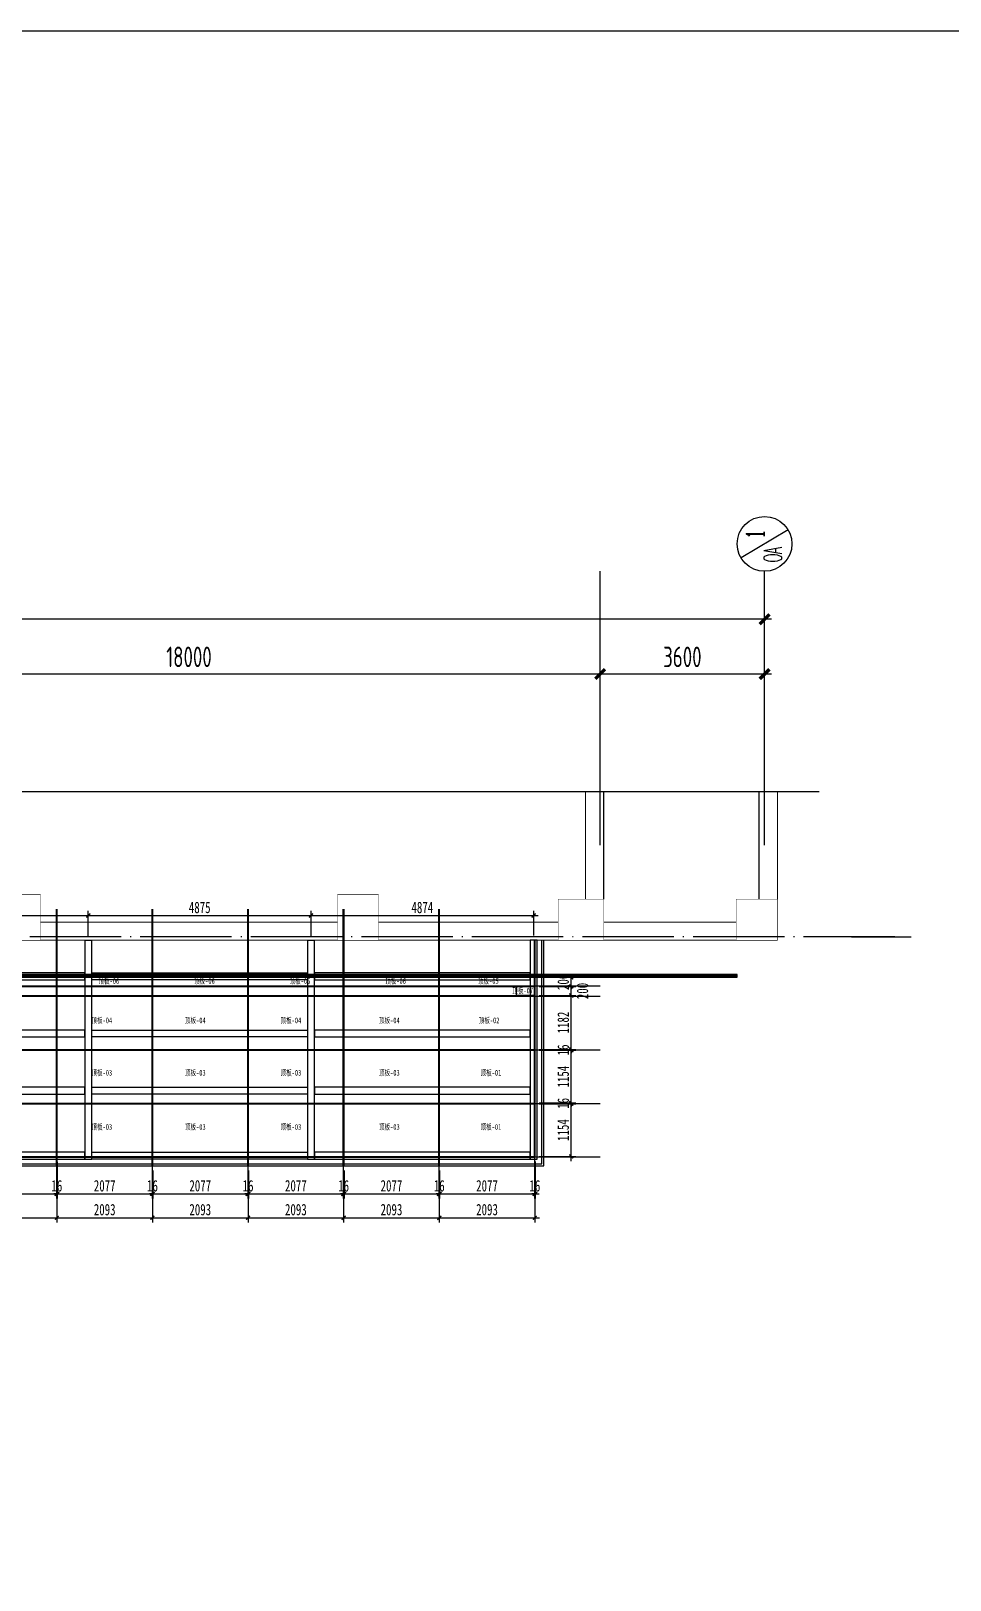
# Model space of a CAD drawing. Header units: millimetres. Extents: x 1519249 to 1604651, y -416196 to -347833.
# Drawn here: x 1547578 to 1567696, y -381747 to -347833 of the extents above; entities that cross this region are included whole.
import ezdxf
from ezdxf.enums import TextEntityAlignment as Align

# ---------------------------------------------------------------- set-up
doc = ezdxf.new("R2010")
doc.units = ezdxf.units.MM
doc.header["$LTSCALE"] = 1000
doc.header["$MEASUREMENT"] = 0
doc.linetypes.add('DOTE', pattern=[2.42, 2, -0.2, 0.02, -0.2])
doc.layers.get('Defpoints').update_dxf_attribs({"color": 190})
for name, color, linetype in [('S-beam_con', 4, 'Continuous'), ('S-COLU', 50, 'Continuous'), ('S-details', 7, 'Continuous'), ('S-dim', 3, 'Continuous'), ('S-grid', 14, 'DOTE')]:
    doc.layers.add(name, color=color, linetype=linetype)
doc.styles.add('_TCH_AXIS', font='COMPLEX.shx', dxfattribs={"bigfont": 'hztxt.shx'})
doc.styles.add('MtXpl_', font='simhei.ttf')
doc.styles.add('TSSD_Dimension', font='tssdeng.shx', dxfattribs={"width": 0.7, "bigfont": 'hztxt.shx'})
doc.styles.add('黑体', font='simhei.ttf', dxfattribs={"width": 0.7})
doc.dimstyles.new('HXWJ_1_150', dxfattribs={"dimtxt": 450, "dimasz": 150, "dimexe": 150, "dimexo": 375, "dimgap": 150, "dimtad": 1, "dimdec": 0, "dimdsep": 46, "dimtxsty": 'TSSD_Dimension', "dimblk": 'ARCHTICK', "dimcen": 0, "dimdle": 150, "dimclrt": 7, "dimaunit": 1, "dimadec": 4, "dimazin": 2, "dimtfac": 1, "dimtdec": 0, "dimtix": 1, "dimtmove": 2, "dimatfit": 3, "dimfxl": 0, "dimtolj": 1, "dimtzin": 0, "dimarcsym": 0})
doc.dimstyles.new('副本 BZ-60', dxfattribs={"dimscale": 100, "dimtxt": 2.5, "dimasz": 0.6, "dimexe": 1, "dimexo": 1, "dimgap": 0.5, "dimtad": 1, "dimdec": 0, "dimdsep": 46, "dimtxsty": '黑体', "dimblk": 'ARCHTICK', "dimcen": 3, "dimdle": 1, "dimclrd": 1, "dimclre": 1, "dimclrt": 2, "dimadec": 1, "dimazin": 0, "dimtfac": 1, "dimtdec": 0, "dimtix": 1, "dimtmove": 2, "dimatfit": 3, "dimldrblk": 'DOTSMALL', "dimfxl": 0, "dimtolj": 1, "dimtzin": 0, "dimarcsym": 0})

# ---------------------------------------------------------------- blocks, each defined once
blk = doc.blocks.new('_ArchTick')
at = {"color": 0, "linetype": 'ByBlock', "const_width": 0.5}
blk.add_lwpolyline([(-0.71, -0.71), (0.71, 0.71)], dxfattribs=at)
blk = doc.blocks.new('*D8')
at = {"layer": 'Defpoints', "color": 0, "transparency": 16777216}
for p in [(1524037, -360711), (1524037, -365661), (1563637, -365661)]:
    blk.add_point(p, dxfattribs=at)
at = {"layer": 'S-dim', "color": 0, "lineweight": -2, "transparency": 16777216}
for p, q in [((1563787, -360711), (1523887, -360711)), ((1524037, -365286), (1524037, -360561)), ((1563637, -365286), (1563637, -360561))]:
    blk.add_line(p, q, dxfattribs=at)
at = {"layer": 'S-dim', "color": 0, "lineweight": -2, "transparency": 16777216, "xscale": 150, "yscale": 150, "zscale": 150, "rotation": 180}
blk.add_blockref('_ArchTick', (1524037, -360711), dxfattribs=at)
at = {"layer": 'S-dim', "color": 0, "lineweight": -2, "transparency": 16777216, "xscale": 150, "yscale": 150, "zscale": 150}
blk.add_blockref('_ArchTick', (1563637, -360711), dxfattribs=at)
at = {"layer": 'S-dim', "color": 7, "transparency": 16777216, "insert": (1543837, -360336), "char_height": 450, "attachment_point": 5, "style": 'TSSD_Dimension'}
blk.add_mtext('\\A1;39600', dxfattribs=at)
blk = doc.blocks.new('*D9')
at = {"layer": 'Defpoints', "color": 0, "transparency": 16777216}
for p in [(1560037, -361911), (1560037, -365661), (1563637, -365661)]:
    blk.add_point(p, dxfattribs=at)
at = {"layer": 'S-dim', "color": 0, "lineweight": -2, "transparency": 16777216}
for p, q in [((1560037, -365286), (1560037, -361761)), ((1563637, -365286), (1563637, -361761)), ((1563787, -361911), (1559887, -361911))]:
    blk.add_line(p, q, dxfattribs=at)
at = {"layer": 'S-dim', "color": 0, "lineweight": -2, "transparency": 16777216, "xscale": 150, "yscale": 150, "zscale": 150, "rotation": 180}
blk.add_blockref('_ArchTick', (1560037, -361911), dxfattribs=at)
at = {"layer": 'S-dim', "color": 0, "lineweight": -2, "transparency": 16777216, "xscale": 150, "yscale": 150, "zscale": 150}
blk.add_blockref('_ArchTick', (1563637, -361911), dxfattribs=at)
at = {"layer": 'S-dim', "color": 7, "transparency": 16777216, "insert": (1561837, -361536), "char_height": 450, "attachment_point": 5, "style": 'TSSD_Dimension'}
blk.add_mtext('\\A1;3600', dxfattribs=at)
blk = doc.blocks.new('*D10')
at = {"layer": 'Defpoints', "color": 0, "transparency": 16777216}
for p in [(1542037, -361911), (1542037, -365661), (1560037, -365661)]:
    blk.add_point(p, dxfattribs=at)
at = {"layer": 'S-dim', "color": 0, "lineweight": -2, "transparency": 16777216}
for p, q in [((1542037, -365286), (1542037, -361761)), ((1560037, -365286), (1560037, -361761)), ((1560187, -361911), (1541887, -361911))]:
    blk.add_line(p, q, dxfattribs=at)
at = {"layer": 'S-dim', "color": 0, "lineweight": -2, "transparency": 16777216, "xscale": 150, "yscale": 150, "zscale": 150, "rotation": 180}
blk.add_blockref('_ArchTick', (1542037, -361911), dxfattribs=at)
at = {"layer": 'S-dim', "color": 0, "lineweight": -2, "transparency": 16777216, "xscale": 150, "yscale": 150, "zscale": 150}
blk.add_blockref('_ArchTick', (1560037, -361911), dxfattribs=at)
at = {"layer": 'S-dim', "color": 7, "transparency": 16777216, "insert": (1551037, -361536), "char_height": 450, "attachment_point": 5, "style": 'TSSD_Dimension'}
blk.add_mtext('\\A1;18000', dxfattribs=at)
blk = doc.blocks.new('333444445')
at = {"color": 252, "true_color": 0x939598}
for points in [[(1455675, -363611), (1455825, -363611), (1455825, -358821), (1455675, -358821)], [(1460550, -363611), (1460700, -363611), (1460700, -358821), (1460550, -358821)], [(1465424, -363611), (1465574, -363611), (1465574, -358831), (1465424, -358831)], [(1470299, -363611), (1470449, -363611), (1470449, -358831), (1470299, -358831)], [(1475173, -363611), (1475323, -363611), (1475323, -358821), (1475173, -358821)], [(1480048, -363611), (1480198, -363611), (1480198, -358821), (1480048, -358821)], [(1484922, -363611), (1485072, -363611), (1485072, -358815), (1484922, -358815)], [(1460551, -359536), (1460551, -359686), (1455825, -359686), (1455825, -359536)], [(1460699, -359536), (1460699, -359686), (1465424, -359686), (1465424, -359536)], [(1470299, -359536), (1470299, -359686), (1465574, -359686), (1465574, -359536)], [(1470448, -359536), (1470448, -359686), (1475173, -359686), (1475173, -359536)], [(1480048, -359536), (1480048, -359686), (1475323, -359686), (1475323, -359536)], [(1480198, -359536), (1480198, -359686), (1484922, -359686), (1484922, -359536)], [(1460551, -360786), (1460551, -360936), (1455825, -360936), (1455825, -360786)], [(1460699, -360786), (1460699, -360936), (1465424, -360936), (1465424, -360786)], [(1470299, -360786), (1470299, -360936), (1465574, -360936), (1465574, -360786)], [(1470448, -360786), (1470448, -360936), (1475173, -360936), (1475173, -360786)], [(1480048, -360786), (1480048, -360936), (1475323, -360936), (1475323, -360786)], [(1480198, -360786), (1480198, -360936), (1484922, -360936), (1484922, -360786)], [(1460551, -362036), (1460551, -362186), (1455825, -362186), (1455825, -362036)], [(1460699, -362036), (1460699, -362186), (1465424, -362186), (1465424, -362036)], [(1470299, -362036), (1470299, -362186), (1465574, -362186), (1465574, -362036)], [(1470448, -362036), (1470448, -362186), (1475173, -362186), (1475173, -362036)], [(1480048, -362036), (1480048, -362186), (1475323, -362186), (1475323, -362036)], [(1480198, -362036), (1480198, -362186), (1484922, -362186), (1484922, -362036)], [(1460551, -363461), (1460551, -363611), (1455825, -363611), (1455825, -363461)], [(1460699, -363461), (1460699, -363611), (1465424, -363611), (1465424, -363461)], [(1470299, -363461), (1470299, -363611), (1465574, -363611), (1465574, -363461)], [(1470448, -363461), (1470448, -363611), (1475173, -363611), (1475173, -363461)], [(1480048, -363461), (1480048, -363611), (1475323, -363611), (1475323, -363461)], [(1480198, -363461), (1480198, -363611), (1484922, -363611), (1484922, -363461)]]:
    blk.add_lwpolyline(points, close=True, dxfattribs=at)
blk = doc.blocks.new('*D20')
at = {"color": 1, "lineweight": -2, "transparency": 16777216}
for p, q in [((1546052, -373400), (1546052, -373916)), ((1548144, -373400), (1548144, -373916)), ((1545952, -373816), (1548244, -373816))]:
    blk.add_line(p, q, dxfattribs=at)
at = {"layer": 'Defpoints', "color": 0, "transparency": 16777216}
for p in [(1546052, -373300), (1548144, -373300), (1548144, -373816)]:
    blk.add_point(p, dxfattribs=at)
at = {"color": 1, "lineweight": -2, "transparency": 16777216, "xscale": 60, "yscale": 60, "zscale": 60, "rotation": 180}
blk.add_blockref('_ArchTick', (1546052, -373816), dxfattribs=at)
at = {"color": 1, "lineweight": -2, "transparency": 16777216, "xscale": 60, "yscale": 60, "zscale": 60}
blk.add_blockref('_ArchTick', (1548144, -373816), dxfattribs=at)
at = {"color": 2, "transparency": 16777216, "insert": (1547098, -373639), "char_height": 250, "attachment_point": 5, "style": '黑体'}
blk.add_mtext('\\A1;2093', dxfattribs=at)
blk = doc.blocks.new('_DotSmall')
at = {"color": 0, "linetype": 'ByBlock', "const_width": 0.5}
blk.add_lwpolyline([(-0.0625, 0, 1), (0.0625, 0, 1)], format="xyb", close=True, dxfattribs=at)
blk = doc.blocks.new('*D21')
at = {"color": 1, "lineweight": -2, "transparency": 16777216}
for p, q in [((1548144, -373400), (1548144, -373916)), ((1550237, -373400), (1550237, -373916)), ((1548044, -373816), (1550337, -373816))]:
    blk.add_line(p, q, dxfattribs=at)
at = {"layer": 'Defpoints', "color": 0, "transparency": 16777216}
for p in [(1548144, -373300), (1550237, -373300), (1550237, -373816)]:
    blk.add_point(p, dxfattribs=at)
at = {"color": 1, "lineweight": -2, "transparency": 16777216, "xscale": 60, "yscale": 60, "zscale": 60, "rotation": 180}
blk.add_blockref('_ArchTick', (1548144, -373816), dxfattribs=at)
at = {"color": 1, "lineweight": -2, "transparency": 16777216, "xscale": 60, "yscale": 60, "zscale": 60}
blk.add_blockref('_ArchTick', (1550237, -373816), dxfattribs=at)
at = {"color": 2, "transparency": 16777216, "insert": (1549191, -373639), "char_height": 250, "attachment_point": 5, "style": '黑体'}
blk.add_mtext('\\A1;2093', dxfattribs=at)
blk = doc.blocks.new('*D22')
at = {"color": 1, "lineweight": -2, "transparency": 16777216}
for p, q in [((1550237, -373400), (1550237, -373916)), ((1552330, -373400), (1552330, -373916)), ((1550137, -373816), (1552430, -373816))]:
    blk.add_line(p, q, dxfattribs=at)
at = {"layer": 'Defpoints', "color": 0, "transparency": 16777216}
for p in [(1550237, -373300), (1552330, -373300), (1552330, -373816)]:
    blk.add_point(p, dxfattribs=at)
at = {"color": 1, "lineweight": -2, "transparency": 16777216, "xscale": 60, "yscale": 60, "zscale": 60, "rotation": 180}
blk.add_blockref('_ArchTick', (1550237, -373816), dxfattribs=at)
at = {"color": 1, "lineweight": -2, "transparency": 16777216, "xscale": 60, "yscale": 60, "zscale": 60}
blk.add_blockref('_ArchTick', (1552330, -373816), dxfattribs=at)
at = {"color": 2, "transparency": 16777216, "insert": (1551283, -373639), "char_height": 250, "attachment_point": 5, "style": '黑体'}
blk.add_mtext('\\A1;2093', dxfattribs=at)
blk = doc.blocks.new('*D23')
at = {"color": 1, "lineweight": -2, "transparency": 16777216}
for p, q in [((1552330, -373400), (1552330, -373916)), ((1554422, -373400), (1554422, -373916)), ((1552230, -373816), (1554522, -373816))]:
    blk.add_line(p, q, dxfattribs=at)
at = {"layer": 'Defpoints', "color": 0, "transparency": 16777216}
for p in [(1552330, -373300), (1554422, -373300), (1554422, -373816)]:
    blk.add_point(p, dxfattribs=at)
at = {"color": 1, "lineweight": -2, "transparency": 16777216, "xscale": 60, "yscale": 60, "zscale": 60, "rotation": 180}
blk.add_blockref('_ArchTick', (1552330, -373816), dxfattribs=at)
at = {"color": 1, "lineweight": -2, "transparency": 16777216, "xscale": 60, "yscale": 60, "zscale": 60}
blk.add_blockref('_ArchTick', (1554422, -373816), dxfattribs=at)
at = {"color": 2, "transparency": 16777216, "insert": (1553376, -373639), "char_height": 250, "attachment_point": 5, "style": '黑体'}
blk.add_mtext('\\A1;2093', dxfattribs=at)
blk = doc.blocks.new('*D24')
at = {"color": 1, "lineweight": -2, "transparency": 16777216}
for p, q in [((1554422, -373400), (1554422, -373916)), ((1556515, -373400), (1556515, -373916)), ((1554322, -373816), (1556615, -373816))]:
    blk.add_line(p, q, dxfattribs=at)
at = {"layer": 'Defpoints', "color": 0, "transparency": 16777216}
for p in [(1554422, -373300), (1556515, -373300), (1556515, -373816)]:
    blk.add_point(p, dxfattribs=at)
at = {"color": 1, "lineweight": -2, "transparency": 16777216, "xscale": 60, "yscale": 60, "zscale": 60, "rotation": 180}
blk.add_blockref('_ArchTick', (1554422, -373816), dxfattribs=at)
at = {"color": 1, "lineweight": -2, "transparency": 16777216, "xscale": 60, "yscale": 60, "zscale": 60}
blk.add_blockref('_ArchTick', (1556515, -373816), dxfattribs=at)
at = {"color": 2, "transparency": 16777216, "insert": (1555469, -373639), "char_height": 250, "attachment_point": 5, "style": '黑体'}
blk.add_mtext('\\A1;2093', dxfattribs=at)
blk = doc.blocks.new('*D25')
at = {"color": 1, "lineweight": -2, "transparency": 16777216}
for p, q in [((1556515, -373400), (1556515, -373916)), ((1558608, -373400), (1558608, -373916)), ((1556415, -373816), (1558708, -373816))]:
    blk.add_line(p, q, dxfattribs=at)
at = {"layer": 'Defpoints', "color": 0, "transparency": 16777216}
for p in [(1556515, -373300), (1558608, -373300), (1558608, -373816)]:
    blk.add_point(p, dxfattribs=at)
at = {"color": 1, "lineweight": -2, "transparency": 16777216, "xscale": 60, "yscale": 60, "zscale": 60, "rotation": 180}
blk.add_blockref('_ArchTick', (1556515, -373816), dxfattribs=at)
at = {"color": 1, "lineweight": -2, "transparency": 16777216, "xscale": 60, "yscale": 60, "zscale": 60}
blk.add_blockref('_ArchTick', (1558608, -373816), dxfattribs=at)
at = {"color": 2, "transparency": 16777216, "insert": (1557561, -373639), "char_height": 250, "attachment_point": 5, "style": '黑体'}
blk.add_mtext('\\A1;2093', dxfattribs=at)
blk = doc.blocks.new('*D93')
at = {"color": 1, "lineweight": -2, "transparency": 16777216}
for p, q in [((1543859, -367198), (1548933, -367198)), ((1543959, -367641), (1543959, -367098)), ((1548833, -367641), (1548833, -367098))]:
    blk.add_line(p, q, dxfattribs=at)
at = {"layer": 'Defpoints', "color": 0, "transparency": 16777216}
for p in [(1548833, -367198), (1543959, -367741), (1548833, -367741)]:
    blk.add_point(p, dxfattribs=at)
at = {"color": 1, "lineweight": -2, "transparency": 16777216, "xscale": 60, "yscale": 60, "zscale": 60, "rotation": 180}
blk.add_blockref('_ArchTick', (1543959, -367198), dxfattribs=at)
at = {"color": 1, "lineweight": -2, "transparency": 16777216, "xscale": 60, "yscale": 60, "zscale": 60}
blk.add_blockref('_ArchTick', (1548833, -367198), dxfattribs=at)
at = {"color": 2, "transparency": 16777216, "insert": (1546396, -367023), "char_height": 250, "attachment_point": 5, "style": '黑体'}
blk.add_mtext('\\A1;4874', dxfattribs=at)
blk = doc.blocks.new('*D94')
at = {"color": 1, "lineweight": -2, "transparency": 16777216}
for p, q in [((1548733, -367198), (1553808, -367198)), ((1548833, -367641), (1548833, -367098)), ((1553708, -367641), (1553708, -367098))]:
    blk.add_line(p, q, dxfattribs=at)
at = {"layer": 'Defpoints', "color": 0, "transparency": 16777216}
for p in [(1553708, -367198), (1548833, -367741), (1553708, -367741)]:
    blk.add_point(p, dxfattribs=at)
at = {"color": 1, "lineweight": -2, "transparency": 16777216, "xscale": 60, "yscale": 60, "zscale": 60, "rotation": 180}
blk.add_blockref('_ArchTick', (1548833, -367198), dxfattribs=at)
at = {"color": 1, "lineweight": -2, "transparency": 16777216, "xscale": 60, "yscale": 60, "zscale": 60}
blk.add_blockref('_ArchTick', (1553708, -367198), dxfattribs=at)
at = {"color": 2, "transparency": 16777216, "insert": (1551271, -367023), "char_height": 250, "attachment_point": 5, "style": '黑体'}
blk.add_mtext('\\A1;4875', dxfattribs=at)
blk = doc.blocks.new('*D95')
at = {"color": 1, "lineweight": -2, "transparency": 16777216}
for p, q in [((1553608, -367198), (1558683, -367198)), ((1553708, -367641), (1553708, -367098)), ((1558583, -367636), (1558583, -367098))]:
    blk.add_line(p, q, dxfattribs=at)
at = {"layer": 'Defpoints', "color": 0, "transparency": 16777216}
for p in [(1558583, -367198), (1553708, -367741), (1558583, -367736)]:
    blk.add_point(p, dxfattribs=at)
at = {"color": 1, "lineweight": -2, "transparency": 16777216, "xscale": 60, "yscale": 60, "zscale": 60, "rotation": 180}
blk.add_blockref('_ArchTick', (1553708, -367198), dxfattribs=at)
at = {"color": 1, "lineweight": -2, "transparency": 16777216, "xscale": 60, "yscale": 60, "zscale": 60}
blk.add_blockref('_ArchTick', (1558583, -367198), dxfattribs=at)
at = {"color": 2, "transparency": 16777216, "insert": (1556145, -367023), "char_height": 250, "attachment_point": 5, "style": '黑体'}
blk.add_mtext('\\A1;4874', dxfattribs=at)
blk = doc.blocks.new('*D121')
at = {"color": 1, "lineweight": -2, "transparency": 16777216}
for p, q in [((1546060, -372589), (1546060, -373392)), ((1548136, -372589), (1548136, -373392)), ((1545960, -373292), (1548236, -373292))]:
    blk.add_line(p, q, dxfattribs=at)
at = {"layer": 'Defpoints', "color": 0, "transparency": 16777216}
for p in [(1546060, -372489), (1548136, -372489), (1548136, -373292)]:
    blk.add_point(p, dxfattribs=at)
at = {"color": 1, "lineweight": -2, "transparency": 16777216, "xscale": 60, "yscale": 60, "zscale": 60, "rotation": 180}
blk.add_blockref('_ArchTick', (1546060, -373292), dxfattribs=at)
at = {"color": 1, "lineweight": -2, "transparency": 16777216, "xscale": 60, "yscale": 60, "zscale": 60}
blk.add_blockref('_ArchTick', (1548136, -373292), dxfattribs=at)
at = {"color": 2, "transparency": 16777216, "insert": (1547098, -373116), "char_height": 250, "attachment_point": 5, "style": '黑体'}
blk.add_mtext('\\A1;2077', dxfattribs=at)
blk = doc.blocks.new('*D122')
at = {"color": 1, "lineweight": -2, "transparency": 16777216}
for p, q in [((1548136, -372589), (1548136, -373392)), ((1548152, -372589), (1548152, -373392)), ((1548136, -373292), (1548076, -373292)), ((1548136, -373292), (1548152, -373292)), ((1548152, -373292), (1548212, -373292))]:
    blk.add_line(p, q, dxfattribs=at)
at = {"layer": 'Defpoints', "color": 0, "transparency": 16777216}
for p in [(1548136, -372489), (1548152, -372489), (1548152, -373292)]:
    blk.add_point(p, dxfattribs=at)
at = {"color": 1, "lineweight": -2, "transparency": 16777216, "xscale": 60, "yscale": 60, "zscale": 60}
blk.add_blockref('_ArchTick', (1548136, -373292), dxfattribs=at)
at = {"color": 1, "lineweight": -2, "transparency": 16777216, "xscale": 60, "yscale": 60, "zscale": 60, "rotation": 180}
blk.add_blockref('_ArchTick', (1548152, -373292), dxfattribs=at)
at = {"color": 2, "transparency": 16777216, "insert": (1548144, -373117), "char_height": 250, "attachment_point": 5, "style": '黑体'}
blk.add_mtext('\\A1;16', dxfattribs=at)
blk = doc.blocks.new('*D123')
at = {"color": 1, "lineweight": -2, "transparency": 16777216}
for p, q in [((1548152, -372589), (1548152, -373392)), ((1550229, -372781), (1550229, -373392)), ((1548052, -373292), (1550329, -373292))]:
    blk.add_line(p, q, dxfattribs=at)
at = {"layer": 'Defpoints', "color": 0, "transparency": 16777216}
for p in [(1548152, -372489), (1550229, -372681), (1550229, -373292)]:
    blk.add_point(p, dxfattribs=at)
at = {"color": 1, "lineweight": -2, "transparency": 16777216, "xscale": 60, "yscale": 60, "zscale": 60, "rotation": 180}
blk.add_blockref('_ArchTick', (1548152, -373292), dxfattribs=at)
at = {"color": 1, "lineweight": -2, "transparency": 16777216, "xscale": 60, "yscale": 60, "zscale": 60}
blk.add_blockref('_ArchTick', (1550229, -373292), dxfattribs=at)
at = {"color": 2, "transparency": 16777216, "insert": (1549191, -373116), "char_height": 250, "attachment_point": 5, "style": '黑体'}
blk.add_mtext('\\A1;2077', dxfattribs=at)
blk = doc.blocks.new('*D124')
at = {"color": 1, "lineweight": -2, "transparency": 16777216}
for p, q in [((1550229, -372781), (1550229, -373392)), ((1550245, -372781), (1550245, -373392)), ((1550229, -373292), (1550169, -373292)), ((1550229, -373292), (1550245, -373292)), ((1550245, -373292), (1550305, -373292))]:
    blk.add_line(p, q, dxfattribs=at)
at = {"layer": 'Defpoints', "color": 0, "transparency": 16777216}
for p in [(1550229, -372681), (1550245, -372681), (1550245, -373292)]:
    blk.add_point(p, dxfattribs=at)
at = {"color": 1, "lineweight": -2, "transparency": 16777216, "xscale": 60, "yscale": 60, "zscale": 60}
blk.add_blockref('_ArchTick', (1550229, -373292), dxfattribs=at)
at = {"color": 1, "lineweight": -2, "transparency": 16777216, "xscale": 60, "yscale": 60, "zscale": 60, "rotation": 180}
blk.add_blockref('_ArchTick', (1550245, -373292), dxfattribs=at)
at = {"color": 2, "transparency": 16777216, "insert": (1550237, -373117), "char_height": 250, "attachment_point": 5, "style": '黑体'}
blk.add_mtext('\\A1;16', dxfattribs=at)
blk = doc.blocks.new('*D125')
at = {"color": 1, "lineweight": -2, "transparency": 16777216}
for p, q in [((1550245, -372781), (1550245, -373392)), ((1552322, -372781), (1552322, -373392)), ((1550145, -373292), (1552422, -373292))]:
    blk.add_line(p, q, dxfattribs=at)
at = {"layer": 'Defpoints', "color": 0, "transparency": 16777216}
for p in [(1550245, -372681), (1552322, -372681), (1552322, -373292)]:
    blk.add_point(p, dxfattribs=at)
at = {"color": 1, "lineweight": -2, "transparency": 16777216, "xscale": 60, "yscale": 60, "zscale": 60, "rotation": 180}
blk.add_blockref('_ArchTick', (1550245, -373292), dxfattribs=at)
at = {"color": 1, "lineweight": -2, "transparency": 16777216, "xscale": 60, "yscale": 60, "zscale": 60}
blk.add_blockref('_ArchTick', (1552322, -373292), dxfattribs=at)
at = {"color": 2, "transparency": 16777216, "insert": (1551283, -373116), "char_height": 250, "attachment_point": 5, "style": '黑体'}
blk.add_mtext('\\A1;2077', dxfattribs=at)
blk = doc.blocks.new('*D126')
at = {"color": 1, "lineweight": -2, "transparency": 16777216}
for p, q in [((1552322, -372781), (1552322, -373392)), ((1552338, -372781), (1552338, -373392)), ((1552322, -373292), (1552262, -373292)), ((1552322, -373292), (1552338, -373292)), ((1552338, -373292), (1552398, -373292))]:
    blk.add_line(p, q, dxfattribs=at)
at = {"layer": 'Defpoints', "color": 0, "transparency": 16777216}
for p in [(1552322, -372681), (1552338, -372681), (1552338, -373292)]:
    blk.add_point(p, dxfattribs=at)
at = {"color": 1, "lineweight": -2, "transparency": 16777216, "xscale": 60, "yscale": 60, "zscale": 60}
blk.add_blockref('_ArchTick', (1552322, -373292), dxfattribs=at)
at = {"color": 1, "lineweight": -2, "transparency": 16777216, "xscale": 60, "yscale": 60, "zscale": 60, "rotation": 180}
blk.add_blockref('_ArchTick', (1552338, -373292), dxfattribs=at)
at = {"color": 2, "transparency": 16777216, "insert": (1552330, -373117), "char_height": 250, "attachment_point": 5, "style": '黑体'}
blk.add_mtext('\\A1;16', dxfattribs=at)
blk = doc.blocks.new('*D127')
at = {"color": 1, "lineweight": -2, "transparency": 16777216}
for p, q in [((1552338, -372781), (1552338, -373392)), ((1554414, -372781), (1554414, -373392)), ((1552238, -373292), (1554514, -373292))]:
    blk.add_line(p, q, dxfattribs=at)
at = {"layer": 'Defpoints', "color": 0, "transparency": 16777216}
for p in [(1552338, -372681), (1554414, -372681), (1554414, -373292)]:
    blk.add_point(p, dxfattribs=at)
at = {"color": 1, "lineweight": -2, "transparency": 16777216, "xscale": 60, "yscale": 60, "zscale": 60, "rotation": 180}
blk.add_blockref('_ArchTick', (1552338, -373292), dxfattribs=at)
at = {"color": 1, "lineweight": -2, "transparency": 16777216, "xscale": 60, "yscale": 60, "zscale": 60}
blk.add_blockref('_ArchTick', (1554414, -373292), dxfattribs=at)
at = {"color": 2, "transparency": 16777216, "insert": (1553376, -373116), "char_height": 250, "attachment_point": 5, "style": '黑体'}
blk.add_mtext('\\A1;2077', dxfattribs=at)
blk = doc.blocks.new('*D128')
at = {"color": 1, "lineweight": -2, "transparency": 16777216}
for p, q in [((1554414, -372781), (1554414, -373392)), ((1554430, -372781), (1554430, -373392)), ((1554414, -373292), (1554354, -373292)), ((1554414, -373292), (1554430, -373292)), ((1554430, -373292), (1554490, -373292))]:
    blk.add_line(p, q, dxfattribs=at)
at = {"layer": 'Defpoints', "color": 0, "transparency": 16777216}
for p in [(1554414, -372681), (1554430, -372681), (1554430, -373292)]:
    blk.add_point(p, dxfattribs=at)
at = {"color": 1, "lineweight": -2, "transparency": 16777216, "xscale": 60, "yscale": 60, "zscale": 60}
blk.add_blockref('_ArchTick', (1554414, -373292), dxfattribs=at)
at = {"color": 1, "lineweight": -2, "transparency": 16777216, "xscale": 60, "yscale": 60, "zscale": 60, "rotation": 180}
blk.add_blockref('_ArchTick', (1554430, -373292), dxfattribs=at)
at = {"color": 2, "transparency": 16777216, "insert": (1554422, -373117), "char_height": 250, "attachment_point": 5, "style": '黑体'}
blk.add_mtext('\\A1;16', dxfattribs=at)
blk = doc.blocks.new('*D129')
at = {"color": 1, "lineweight": -2, "transparency": 16777216}
for p, q in [((1554430, -372781), (1554430, -373392)), ((1556507, -372781), (1556507, -373392)), ((1554330, -373292), (1556607, -373292))]:
    blk.add_line(p, q, dxfattribs=at)
at = {"layer": 'Defpoints', "color": 0, "transparency": 16777216}
for p in [(1554430, -372681), (1556507, -372681), (1556507, -373292)]:
    blk.add_point(p, dxfattribs=at)
at = {"color": 1, "lineweight": -2, "transparency": 16777216, "xscale": 60, "yscale": 60, "zscale": 60, "rotation": 180}
blk.add_blockref('_ArchTick', (1554430, -373292), dxfattribs=at)
at = {"color": 1, "lineweight": -2, "transparency": 16777216, "xscale": 60, "yscale": 60, "zscale": 60}
blk.add_blockref('_ArchTick', (1556507, -373292), dxfattribs=at)
at = {"color": 2, "transparency": 16777216, "insert": (1555469, -373116), "char_height": 250, "attachment_point": 5, "style": '黑体'}
blk.add_mtext('\\A1;2077', dxfattribs=at)
blk = doc.blocks.new('*D130')
at = {"color": 1, "lineweight": -2, "transparency": 16777216}
for p, q in [((1556507, -372781), (1556507, -373392)), ((1556523, -372781), (1556523, -373392)), ((1556507, -373292), (1556447, -373292)), ((1556507, -373292), (1556523, -373292)), ((1556523, -373292), (1556583, -373292))]:
    blk.add_line(p, q, dxfattribs=at)
at = {"layer": 'Defpoints', "color": 0, "transparency": 16777216}
for p in [(1556507, -372681), (1556523, -372681), (1556523, -373292)]:
    blk.add_point(p, dxfattribs=at)
at = {"color": 1, "lineweight": -2, "transparency": 16777216, "xscale": 60, "yscale": 60, "zscale": 60}
blk.add_blockref('_ArchTick', (1556507, -373292), dxfattribs=at)
at = {"color": 1, "lineweight": -2, "transparency": 16777216, "xscale": 60, "yscale": 60, "zscale": 60, "rotation": 180}
blk.add_blockref('_ArchTick', (1556523, -373292), dxfattribs=at)
at = {"color": 2, "transparency": 16777216, "insert": (1556515, -373117), "char_height": 250, "attachment_point": 5, "style": '黑体'}
blk.add_mtext('\\A1;16', dxfattribs=at)
blk = doc.blocks.new('*D131')
at = {"color": 1, "lineweight": -2, "transparency": 16777216}
for p, q in [((1558600, -372573), (1558600, -373392)), ((1556523, -372781), (1556523, -373392)), ((1556423, -373292), (1558700, -373292))]:
    blk.add_line(p, q, dxfattribs=at)
at = {"layer": 'Defpoints', "color": 0, "transparency": 16777216}
for p in [(1556523, -372681), (1558600, -372473), (1558600, -373292)]:
    blk.add_point(p, dxfattribs=at)
at = {"color": 1, "lineweight": -2, "transparency": 16777216, "xscale": 60, "yscale": 60, "zscale": 60, "rotation": 180}
blk.add_blockref('_ArchTick', (1556523, -373292), dxfattribs=at)
at = {"color": 1, "lineweight": -2, "transparency": 16777216, "xscale": 60, "yscale": 60, "zscale": 60}
blk.add_blockref('_ArchTick', (1558600, -373292), dxfattribs=at)
at = {"color": 2, "transparency": 16777216, "insert": (1557561, -373116), "char_height": 250, "attachment_point": 5, "style": '黑体'}
blk.add_mtext('\\A1;2077', dxfattribs=at)
blk = doc.blocks.new('*D132')
at = {"color": 1, "lineweight": -2, "transparency": 16777216}
for p, q in [((1558600, -372573), (1558600, -373392)), ((1558616, -372581), (1558616, -373392)), ((1558600, -373292), (1558540, -373292)), ((1558600, -373292), (1558616, -373292)), ((1558616, -373292), (1558676, -373292))]:
    blk.add_line(p, q, dxfattribs=at)
at = {"layer": 'Defpoints', "color": 0, "transparency": 16777216}
for p in [(1558600, -372473), (1558616, -372481), (1558616, -373292)]:
    blk.add_point(p, dxfattribs=at)
at = {"color": 1, "lineweight": -2, "transparency": 16777216, "xscale": 60, "yscale": 60, "zscale": 60}
blk.add_blockref('_ArchTick', (1558600, -373292), dxfattribs=at)
at = {"color": 1, "lineweight": -2, "transparency": 16777216, "xscale": 60, "yscale": 60, "zscale": 60, "rotation": 180}
blk.add_blockref('_ArchTick', (1558616, -373292), dxfattribs=at)
at = {"color": 2, "transparency": 16777216, "insert": (1558608, -373117), "char_height": 250, "attachment_point": 5, "style": '黑体'}
blk.add_mtext('\\A1;16', dxfattribs=at)
blk = doc.blocks.new('*D133')
at = {"color": 1, "lineweight": -2, "transparency": 16777216}
for p, q in [((1558700, -371319), (1559505, -371319)), ((1559405, -372573), (1559405, -371219)), ((1558700, -372473), (1559505, -372473))]:
    blk.add_line(p, q, dxfattribs=at)
at = {"layer": 'Defpoints', "color": 0, "transparency": 16777216}
for p in [(1558600, -371319), (1559405, -371319), (1558600, -372473)]:
    blk.add_point(p, dxfattribs=at)
at = {"color": 1, "lineweight": -2, "transparency": 16777216, "xscale": 60, "yscale": 60, "zscale": 60}
for p, rotation in [((1559405, -371319), 90), ((1559405, -372473), 270)]:
    blk.add_blockref('_ArchTick', p, dxfattribs=dict(at, rotation=rotation))
at = {"color": 2, "transparency": 16777216, "insert": (1559230, -371896), "char_height": 250, "attachment_point": 5, "rotation": 90, "style": '黑体'}
blk.add_mtext('\\A1;1154', dxfattribs=at)
blk = doc.blocks.new('*D134')
at = {"color": 1, "lineweight": -2, "transparency": 16777216}
for p, q in [((1558700, -371303), (1559505, -371303)), ((1558700, -371319), (1559505, -371319)), ((1559405, -371303), (1559405, -371243)), ((1559405, -371319), (1559405, -371303)), ((1559405, -371319), (1559405, -371379))]:
    blk.add_line(p, q, dxfattribs=at)
at = {"layer": 'Defpoints', "color": 0, "transparency": 16777216}
for p in [(1558600, -371303), (1558600, -371319), (1559405, -371303)]:
    blk.add_point(p, dxfattribs=at)
at = {"color": 1, "lineweight": -2, "transparency": 16777216, "xscale": 60, "yscale": 60, "zscale": 60}
for p, rotation in [((1559405, -371303), 270), ((1559405, -371319), 90)]:
    blk.add_blockref('_ArchTick', p, dxfattribs=dict(at, rotation=rotation))
at = {"color": 2, "transparency": 16777216, "insert": (1559230, -371311), "char_height": 250, "attachment_point": 5, "rotation": 90, "style": '黑体'}
blk.add_mtext('\\A1;16', dxfattribs=at)
blk = doc.blocks.new('*D135')
at = {"color": 1, "lineweight": -2, "transparency": 16777216}
for p, q in [((1558700, -370149), (1559505, -370149)), ((1559405, -371403), (1559405, -370049)), ((1558700, -371303), (1559505, -371303))]:
    blk.add_line(p, q, dxfattribs=at)
at = {"layer": 'Defpoints', "color": 0, "transparency": 16777216}
for p in [(1558600, -370149), (1559405, -370149), (1558600, -371303)]:
    blk.add_point(p, dxfattribs=at)
at = {"color": 1, "lineweight": -2, "transparency": 16777216, "xscale": 60, "yscale": 60, "zscale": 60}
for p, rotation in [((1559405, -370149), 90), ((1559405, -371303), 270)]:
    blk.add_blockref('_ArchTick', p, dxfattribs=dict(at, rotation=rotation))
at = {"color": 2, "transparency": 16777216, "insert": (1559230, -370726), "char_height": 250, "attachment_point": 5, "rotation": 90, "style": '黑体'}
blk.add_mtext('\\A1;1154', dxfattribs=at)
blk = doc.blocks.new('*D136')
at = {"color": 1, "lineweight": -2, "transparency": 16777216}
for p, q in [((1558700, -370133), (1559505, -370133)), ((1558700, -370149), (1559505, -370149)), ((1559405, -370133), (1559405, -370073)), ((1559405, -370149), (1559405, -370133)), ((1559405, -370149), (1559405, -370209))]:
    blk.add_line(p, q, dxfattribs=at)
at = {"layer": 'Defpoints', "color": 0, "transparency": 16777216}
for p in [(1558600, -370133), (1558600, -370149), (1559405, -370133)]:
    blk.add_point(p, dxfattribs=at)
at = {"color": 1, "lineweight": -2, "transparency": 16777216, "xscale": 60, "yscale": 60, "zscale": 60}
for p, rotation in [((1559405, -370133), 270), ((1559405, -370149), 90)]:
    blk.add_blockref('_ArchTick', p, dxfattribs=dict(at, rotation=rotation))
at = {"color": 2, "transparency": 16777216, "insert": (1559230, -370141), "char_height": 250, "attachment_point": 5, "rotation": 90, "style": '黑体'}
blk.add_mtext('\\A1;16', dxfattribs=at)
blk = doc.blocks.new('*D137')
at = {"color": 1, "lineweight": -2, "transparency": 16777216}
for p, q in [((1558700, -368951), (1559505, -368951)), ((1559405, -370233), (1559405, -368851)), ((1558700, -370133), (1559505, -370133))]:
    blk.add_line(p, q, dxfattribs=at)
at = {"layer": 'Defpoints', "color": 0, "transparency": 16777216}
for p in [(1558600, -368951), (1559405, -368951), (1558600, -370133)]:
    blk.add_point(p, dxfattribs=at)
at = {"color": 1, "lineweight": -2, "transparency": 16777216, "xscale": 60, "yscale": 60, "zscale": 60}
for p, rotation in [((1559405, -368951), 90), ((1559405, -370133), 270)]:
    blk.add_blockref('_ArchTick', p, dxfattribs=dict(at, rotation=rotation))
at = {"color": 2, "transparency": 16777216, "insert": (1559230, -369542), "char_height": 250, "attachment_point": 5, "rotation": 90, "style": '黑体'}
blk.add_mtext('\\A1;1182', dxfattribs=at)
blk = doc.blocks.new('*D138')
at = {"color": 1, "lineweight": -2, "transparency": 16777216}
for p, q in [((1558700, -368751), (1559505, -368751)), ((1558700, -368951), (1559505, -368951)), ((1559405, -369051), (1559405, -368651))]:
    blk.add_line(p, q, dxfattribs=at)
at = {"layer": 'Defpoints', "color": 0, "transparency": 16777216}
for p in [(1558600, -368751), (1558600, -368951), (1559405, -368751)]:
    blk.add_point(p, dxfattribs=at)
at = {"color": 1, "lineweight": -2, "transparency": 16777216, "xscale": 60, "yscale": 60, "zscale": 60}
for p, rotation in [((1559405, -368751), 90), ((1559405, -368951), 270)]:
    blk.add_blockref('_ArchTick', p, dxfattribs=dict(at, rotation=rotation))
at = {"color": 2, "transparency": 16777216, "insert": (1559652, -368851), "char_height": 250, "attachment_point": 5, "rotation": 90, "style": '黑体'}
blk.add_mtext('\\A1;200', dxfattribs=at)
blk = doc.blocks.new('*D139')
at = {"color": 1, "lineweight": -2, "transparency": 16777216}
for p, q in [((1558700, -368551), (1559505, -368551)), ((1559405, -368551), (1559405, -368491)), ((1559405, -368751), (1559405, -368551)), ((1558700, -368751), (1559505, -368751)), ((1559405, -368751), (1559405, -368811))]:
    blk.add_line(p, q, dxfattribs=at)
at = {"layer": 'Defpoints', "color": 0, "transparency": 16777216}
for p in [(1558600, -368551), (1559405, -368551), (1558600, -368751)]:
    blk.add_point(p, dxfattribs=at)
at = {"color": 1, "lineweight": -2, "transparency": 16777216, "xscale": 60, "yscale": 60, "zscale": 60}
for p, rotation in [((1559405, -368551), 270), ((1559405, -368751), 90)]:
    blk.add_blockref('_ArchTick', p, dxfattribs=dict(at, rotation=rotation))
at = {"color": 2, "transparency": 16777216, "insert": (1559229, -368651), "char_height": 250, "attachment_point": 5, "rotation": 90, "style": '黑体'}
blk.add_mtext('\\A1;200', dxfattribs=at)

msp = doc.modelspace()

# ---------------------------------------------------------------- hatches: boundary and pattern name
h = msp.add_hatch()
h.set_pattern_fill('ANSI37', color=254, scale=200, angle=90)
h.set_pattern_definition([(135, (1246530.03, -1854371.258), (-17.67766953, -17.67766953), []), (225, (1246530.03, -1854371.258), (17.67766953, -17.67766953), [])])
h.paths.add_polyline_path([(1563037.5, -368551.4), (1563037.5, -368491.4), (1522493.8, -368491.4), (1522493.8, -368551.4)])

# ---------------------------------------------------------------- linework, layer by layer
at = {"color": 6}
for p, q in [((1558607.6, -373299.7), (1558607.6, -367741.4)), ((1528278.8, -368736.4), (1560036.8, -368736.4)), ((1528278.8, -368966.4), (1560036.8, -368966.4)), ((1528278.8, -370141.4), (1560036.8, -370141.4)), ((1528278.8, -371311.4), (1560036.8, -371311.4)), ((1528278.8, -372481.4), (1560036.8, -372481.4))]:
    msp.add_line(p, q, dxfattribs=at)
at = {"color": 3}
for p, q in [((1529310.7, -368551.4), (1558607.6, -368551.4)), ((1529310.7, -368751.4), (1558607.6, -368751.4)), ((1529310.7, -368951.4), (1558607.6, -368951.4)), ((1529318.7, -370133.4), (1558599.6, -370133.4)), ((1529318.7, -370149.4), (1558599.6, -370149.4)), ((1529318.7, -371303.4), (1558599.6, -371303.4)), ((1529318.7, -371319.4), (1558599.6, -371319.4))]:
    msp.add_line(p, q, dxfattribs=at)
msp.add_lwpolyline([(1519249.4, -347832.5), (1604651, -347832.5), (1604651, -416195.9), (1519249.4, -416195.9)], close=True)
for points in [[(1548136.4, -372681.4), (1548136.4, -367060.3)], [(1548152.4, -372681.4), (1548152.4, -367060.3)], [(1550229.1, -372681.4), (1550229.1, -367060.3)], [(1550245.1, -372681.4), (1550245.1, -367060.3)], [(1552321.7, -372681.4), (1552321.7, -367060.3)], [(1552337.7, -372681.4), (1552337.7, -367060.3)], [(1554414.3, -372681.4), (1554414.3, -367060.3)], [(1554430.3, -372681.4), (1554430.3, -367060.3)], [(1556507, -372681.4), (1556507, -367060.3)], [(1556523, -372681.4), (1556523, -367060.3)], [(1529110.7, -367741.4), (1529110.7, -372681.4), (1558807.6, -372681.4), (1558807.6, -367741.4)], [(1529160.7, -367741.4), (1529160.7, -372631.4), (1558757.6, -372631.4), (1558757.6, -367741.4)], [(1529302.7, -367741.4), (1529302.7, -372489.4), (1558615.6, -372489.4), (1558615.6, -367741.4)], [(1529318.7, -367741.4), (1529318.7, -372473.4), (1558599.6, -372473.4), (1558599.6, -367741.4)]]:
    msp.add_lwpolyline(points, dxfattribs=at)
at = {"color": 6}
for points in [[(1548144.4, -373299.7), (1548144.4, -367060.3)], [(1550237.1, -373299.7), (1550237.1, -367060.3)], [(1552329.7, -373299.7), (1552329.7, -367060.3)], [(1554422.3, -373299.7), (1554422.3, -367060.3)], [(1556515, -373299.7), (1556515, -367060.3)]]:
    msp.add_lwpolyline(points, dxfattribs=at)
at = {"color": 3}
for points in [[(1563037.5, -368551.4), (1563037.5, -368491.4), (1522493.8, -368491.4), (1522493.8, -368551.4)], [(1558199.6, -368941.4), (1558599.6, -368941.4), (1558599.6, -368761.4), (1558199.6, -368761.4)]]:
    msp.add_lwpolyline(points, close=True, dxfattribs=at)
for p in [(1548144.4, -373299.7), (1550237.1, -373299.7), (1552329.7, -373299.7), (1554422.3, -373299.7), (1556515, -373299.7)]:
    msp.add_point(p)
at = {"layer": 'S-beam_con', "lineweight": 18}
for p, q in [((1559716.8, -366841.4), (1559716.8, -364488.6)), ((1563916.8, -366841.4), (1563916.8, -364488.6)), ((1554286.8, -367341.4), (1547786.8, -367341.4)), ((1559116.8, -367341.4), (1555186.8, -367341.4)), ((1563016.8, -367341.4), (1560116.8, -367341.4)), ((1547786.8, -367741.4), (1554286.8, -367741.4)), ((1555186.8, -367741.4), (1559116.8, -367741.4)), ((1560116.8, -367741.4), (1563016.8, -367741.4))]:
    msp.add_line(p, q, dxfattribs=at)
at = {"layer": 'S-beam_con'}
for p, q in [((1560116.8, -366841.4), (1560116.8, -364488.6)), ((1563516.8, -366841.4), (1563516.8, -364488.6))]:
    msp.add_line(p, q, dxfattribs=at)
at = {"layer": 'S-COLU', "lineweight": 35, "const_width": 10}
for points in [[(1546886.8, -366741.4), (1546886.8, -367741.4), (1547786.8, -367741.4), (1547786.8, -366741.4)], [(1554286.8, -366741.4), (1554286.8, -367741.4), (1555186.8, -367741.4), (1555186.8, -366741.4)], [(1559116.8, -366841.4), (1559116.8, -367741.4), (1560116.8, -367741.4), (1560116.8, -366841.4)], [(1563016.8, -366841.4), (1563016.8, -367741.4), (1563916.8, -367741.4), (1563916.8, -366841.4)]]:
    msp.add_lwpolyline(points, close=True, dxfattribs=at)
at = {"layer": 'S-details'}
msp.add_lwpolyline([(1564833.8, -364488.6), (1544164.1, -364488.6), (1544000.5, -363834), (1543673.1, -365143.3), (1543509.5, -364488.6), (1523658.8, -364488.6)], dxfattribs=at)
at = {"layer": 'S-dim'}
for p, q in [((1564152.7, -358755.1), (1563120.9, -359367.7)), ((1560036.8, -365661.4), (1560036.8, -359661.4)), ((1563636.8, -365661.4), (1563636.8, -359661.4)), ((1565536.8, -367661.4), (1566842.1, -367661.4))]:
    msp.add_line(p, q, dxfattribs=at)
msp.add_circle((1563636.8, -359061.4), 600, dxfattribs=at)
at = {"layer": 'S-grid'}
msp.add_line((1566490.1, -367661.4), (1522036.8, -367661.4), dxfattribs=at)

# ---------------------------------------------------------------- block references
msp.add_blockref('333444445', (73585.3, -8920.8))

# ---------------------------------------------------------------- texts
at = {"color": 5, "style": 'MtXpl_', "width": 0.7}
for p in [(1549056.1, -368693.4), (1551148.8, -368693.4), (1553241.4, -368693.4), (1555334, -368693.4)]:
    msp.add_text('顶板-06', height=123.08, dxfattribs=at).set_placement(p)
at = {"color": 2, "style": 'MtXpl_', "width": 0.7}
msp.add_text('顶板-05', height=123.08, dxfattribs=at).set_placement((1557364.5, -368693.4))
at = {"color": 30, "style": 'MtXpl_', "width": 0.7}
msp.add_text('顶板-07', height=123.08, dxfattribs=at).set_placement((1558115.4, -368902.3))
at = {"color": 1, "style": 'MtXpl_', "width": 0.7}
for p in [(1548902.3, -369555.5), (1550949.8, -369555.5), (1553042.4, -369555.5), (1555197.3, -369555.5)]:
    msp.add_text('顶板-04', height=123.08, dxfattribs=at).set_placement(p)
at = {"color": 7, "true_color": 0xffffff, "style": 'MtXpl_', "width": 0.7}
msp.add_text('顶板-02', height=123.08, dxfattribs=at).set_placement((1557380.6, -369555.5))
at = {"color": 4, "style": 'MtXpl_', "width": 0.7}
for p in [(1548902.3, -370702.6), (1550949.8, -370702.6), (1553042.4, -370702.6), (1555197.3, -370702.6), (1548902.3, -371888.9), (1550949.8, -371888.9), (1553042.4, -371888.9), (1555197.3, -371888.9)]:
    msp.add_text('顶板-03', height=123.08, dxfattribs=at).set_placement(p)
at = {"color": 6, "style": 'MtXpl_', "width": 0.7}
for p in [(1557421.5, -370702.6), (1557421.5, -371888.9)]:
    msp.add_text('顶板-01', height=123.08, dxfattribs=at).set_placement(p)
at = {"layer": 'S-dim', "color": 7, "style": '_TCH_AXIS'}
for s, height, width, p, p2 in [('1', 391.8, 1.292796, (1563625.9, -358958.3), (1563625.9, -358741.2)), ('OA', 391.85, 0.45, (1564011, -359463.7), (1564011, -359127.8))]:
    msp.add_text(s, height=height, rotation=90, dxfattribs=dict(at, width=width)).set_placement(p, p2, align=Align.FIT)

# ---------------------------------------------------------------- dimensions: what is measured, and where the dimension line sits
for base, p1, p2, angle, picture, middle in [((1548833.3, -367197.5), (1543959.2, -367741.4), (1548833.3, -367741.4), 180, '*D93', (1546396.2, -367022.5)), ((1553708.2, -367197.5), (1548833.3, -367741.4), (1553708.2, -367741.4), 180, '*D94', (1551270.8, -367022.5)), ((1558582.6, -367197.5), (1553708.2, -367741.4), (1558582.6, -367736.2), 180, '*D95', (1556145.4, -367022.5)), ((1559405.3, -368551.4), (1558599.6, -368751.4), (1558599.6, -368551.4), 270, '*D139', (1559228.9, -368651.4)), ((1559405.3, -368951.4), (1558599.6, -370133.4), (1558599.6, -368951.4), 270, '*D137', (1559230.3, -369542.4)), ((1559405.3, -370133.4), (1558599.6, -370149.4), (1558599.6, -370133.4), 270, '*D136', (1559230.3, -370141.4)), ((1559405.3, -370149.4), (1558599.6, -371303.4), (1558599.6, -370149.4), 270, '*D135', (1559230.3, -370726.4)), ((1559405.3, -371303.4), (1558599.6, -371319.4), (1558599.6, -371303.4), 270, '*D134', (1559230.3, -371311.4)), ((1548136.4, -373292.4), (1546059.8, -372489.4), (1548136.4, -372489.4), 180, '*D121', (1547098.1, -373116)), ((1548152.4, -373292.4), (1548136.4, -372489.4), (1548152.4, -372489.4), 180, '*D122', (1548144.4, -373117.4)), ((1550229.1, -373292.4), (1548152.4, -372489.4), (1550229.1, -372681.4), 180, '*D123', (1549190.7, -373116)), ((1550245.1, -373292.4), (1550229.1, -372681.4), (1550245.1, -372681.4), 180, '*D124', (1550237.1, -373117.4)), ((1552321.7, -373292.4), (1550245.1, -372681.4), (1552321.7, -372681.4), 180, '*D125', (1551283.4, -373116)), ((1552337.7, -373292.4), (1552321.7, -372681.4), (1552337.7, -372681.4), 180, '*D126', (1552329.7, -373117.4)), ((1554414.3, -373292.4), (1552337.7, -372681.4), (1554414.3, -372681.4), 180, '*D127', (1553376, -373116)), ((1554430.3, -373292.4), (1554414.3, -372681.4), (1554430.3, -372681.4), 180, '*D128', (1554422.3, -373117.4)), ((1556507, -373292.4), (1554430.3, -372681.4), (1556507, -372681.4), 180, '*D129', (1555468.6, -373116)), ((1556523, -373292.4), (1556507, -372681.4), (1556523, -372681.4), 180, '*D130', (1556515, -373117.4)), ((1558599.6, -373292.4), (1556523, -372681.4), (1558599.6, -372473.4), 180, '*D131', (1557561.3, -373116)), ((1558615.6, -373292.4), (1558599.6, -372473.4), (1558615.6, -372481.4), 180, '*D132', (1558607.6, -373117.4)), ((1548144.4, -373815.8), (1546051.8, -373299.7), (1548144.4, -373299.7), 180, '*D20', (1547098.1, -373639.4)), ((1550237.1, -373815.8), (1548144.4, -373299.7), (1550237.1, -373299.7), 180, '*D21', (1549190.7, -373639.4)), ((1552329.7, -373815.8), (1550237.1, -373299.7), (1552329.7, -373299.7), 180, '*D22', (1551283.4, -373639.4)), ((1554422.3, -373815.8), (1552329.7, -373299.7), (1554422.3, -373299.7), 180, '*D23', (1553376, -373639.4)), ((1556515, -373815.8), (1554422.3, -373299.7), (1556515, -373299.7), 180, '*D24', (1555468.6, -373639.4)), ((1558607.6, -373815.8), (1556515, -373299.7), (1558607.6, -373299.7), 180, '*D25', (1557561.3, -373639.4))]:
    dim = msp.add_linear_dim(base=base, p1=p1, p2=p2, angle=angle, dimstyle='副本 BZ-60')
    dim.commit()
    dim.dimension.update_dxf_attribs({"geometry": picture, "text_midpoint": middle})
dim = msp.add_linear_dim(base=(1559405.3, -368751.4), p1=(1558599.6, -368951.4), p2=(1558599.6, -368751.4), angle=270, dimstyle='副本 BZ-60')
dim.commit()
dim.dimension.update_dxf_attribs({"geometry": '*D138', "text_midpoint": (1559652.4, -368851.4), "dimtype": 128})
dim = msp.add_aligned_dim(p1=(1558599.6, -372473.4), p2=(1558599.6, -371319.4), distance=-805.8, dimstyle='副本 BZ-60')
dim.commit()
dim.dimension.update_dxf_attribs({"geometry": '*D133', "text_midpoint": (1559230.3, -371896.4)})
at = {"layer": 'S-dim'}
dim = msp.add_aligned_dim(p1=(1563636.8, -365661.4), p2=(1524036.8, -365661.4), distance=-4950, dimstyle='HXWJ_1_150', dxfattribs=at)
dim.commit()
dim.dimension.update_dxf_attribs({"geometry": '*D8', "text_midpoint": (1543836.8, -360336.4)})
at = {"layer": 'S-dim', "color": 3}
for p1, p2, picture, middle in [((1560036.8, -365661.4), (1542036.8, -365661.4), '*D10', (1551036.8, -361536.4)), ((1563636.8, -365661.4), (1560036.8, -365661.4), '*D9', (1561836.8, -361536.4))]:
    dim = msp.add_aligned_dim(p1=p1, p2=p2, distance=-3750, dimstyle='HXWJ_1_150', dxfattribs=at)
    dim.commit()
    dim.dimension.update_dxf_attribs({"geometry": picture, "text_midpoint": middle})

doc.saveas('drawing.dxf')
